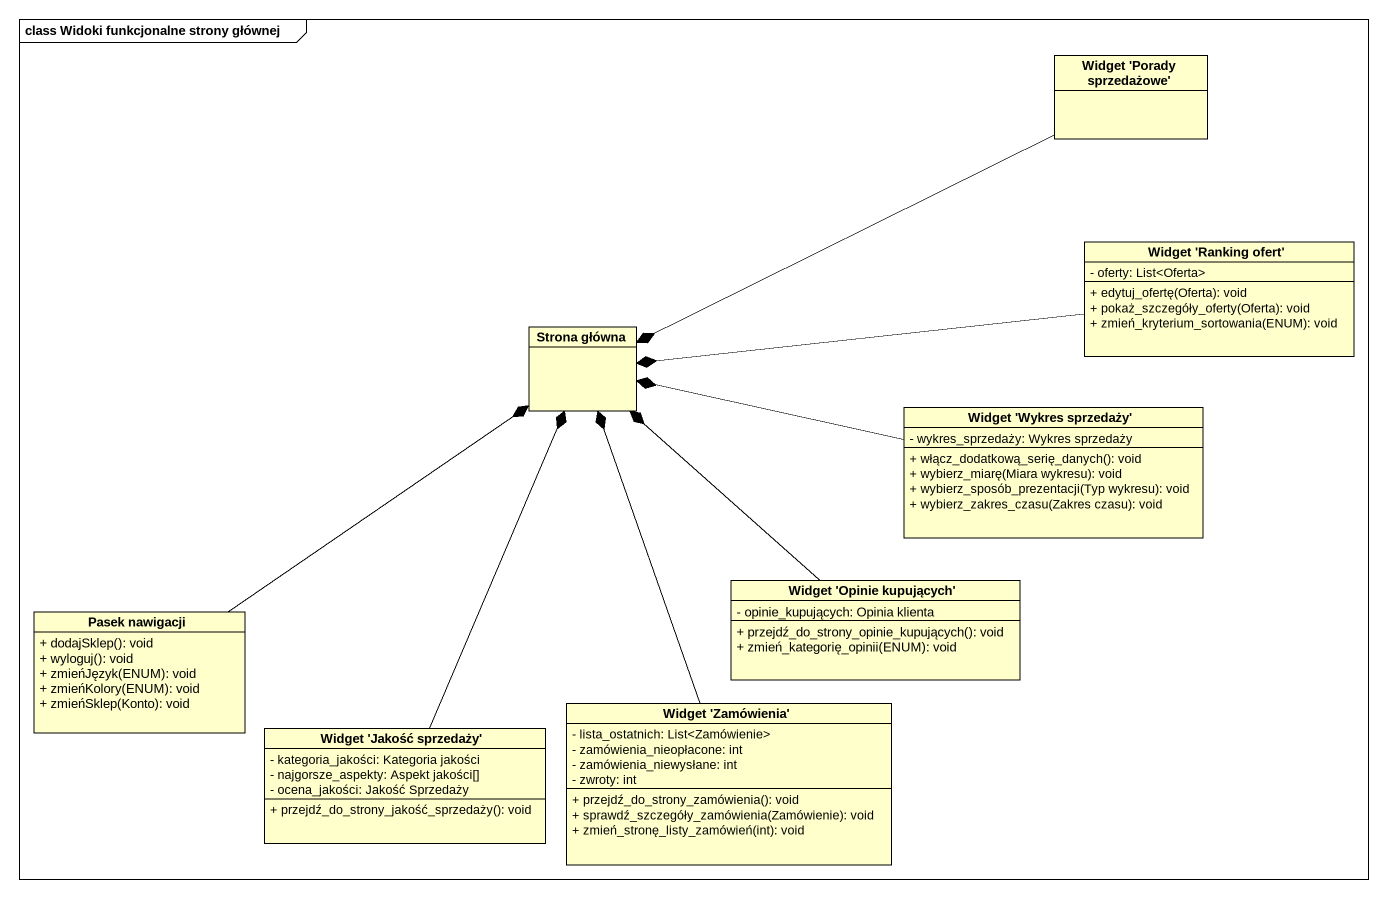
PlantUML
@startuml
mainframe class Widoki funkcjonalne strony głównej
hide circle
hide empty members
skinparam classAttributeIconSize 0
class "Widget 'Porady sprzedażowe'" as Widget_Porady_sprzedażowe
class "Widget 'Ranking ofert'" as Widget_Ranking_ofert {
  - oferty: List<Oferta>
  + edytuj_ofertę(Oferta): void
  + pokaż_szczegóły_oferty(Oferta): void
  + zmień_kryterium_sortowania(ENUM): void
}
class "Strona główna" as Strona_główna
class "Widget 'Wykres sprzedaży'" as Widget_Wykres_sprzedaży {
  - wykres_sprzedaży: Wykres sprzedaży
  + włącz_dodatkową_serię_danych(): void
  + wybierz_miarę(Miara wykresu): void
  + wybierz_sposób_prezentacji(Typ wykresu): void
  + wybierz_zakres_czasu(Zakres czasu): void
}
class "Widget 'Opinie kupujących'" as Widget_Opinie_kupujących {
  - opinie_kupujących: Opinia klienta
  + przejdź_do_strony_opinie_kupujących(): void
  + zmień_kategorię_opinii(ENUM): void
}
class "Pasek nawigacji" as Pasek_nawigacji {
  + dodajSklep(): void
  + wyloguj(): void
  + zmieńJęzyk(ENUM): void
  + zmieńKolory(ENUM): void
  + zmieńSklep(Konto): void
}
class "Widget 'Jakość sprzedaży'" as Widget_Jakość_sprzedaży {
  - kategoria_jakości: Kategoria jakości
  - najgorsze_aspekty: Aspekt jakości[]
  - ocena_jakości: Jakość Sprzedaży
  + przejdź_do_strony_jakość_sprzedaży(): void
}
class "Widget 'Zamówienia'" as Widget_Zamówienia {
  - lista_ostatnich: List<Zamówienie>
  - zamówienia_nieopłacone: int
  - zamówienia_niewysłane: int
  - zwroty: int
  + przejdź_do_strony_zamówienia(): void
  + sprawdź_szczegóły_zamówienia(Zamówienie): void
  + zmień_stronę_listy_zamówień(int): void
}
Widget_Porady_sprzedażowe -left-* Strona_główna
Widget_Ranking_ofert -left-* Strona_główna
Widget_Wykres_sprzedaży -left-* Strona_główna
Widget_Opinie_kupujących -up-* Strona_główna
Pasek_nawigacji -up-* Strona_główna
Widget_Jakość_sprzedaży -up-* Strona_główna
Widget_Zamówienia -up-* Strona_główna
@enduml
